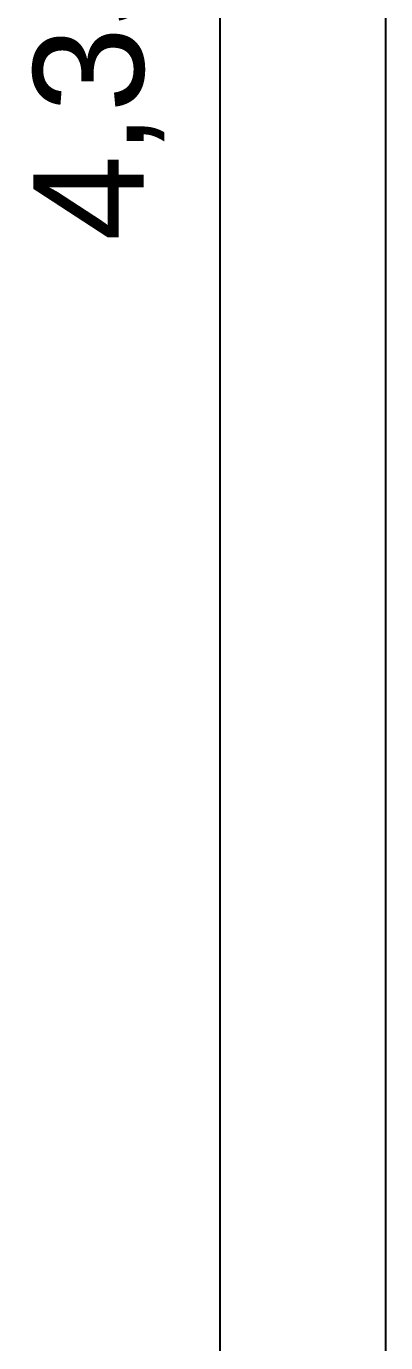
# Model space of a CAD drawing. Header units: millimetres. Extents: x 154.1 to 235.2, y 94.9 to 137.4.
# Drawn here: x 217.171 to 217.497, y 115.45 to 116.644 of the extents above; entities that cross this region are included whole.
import ezdxf

# ---------------------------------------------------------------- set-up
doc = ezdxf.new("R2010")
doc.units = ezdxf.units.MM
doc.header["$LTSCALE"] = 0.05
doc.layers.add('Cotas', color=6, linetype='Continuous')
doc.layers.add('Parede', color=5, linetype='Continuous')
doc.styles.get("Standard").update_dxf_attribs({"font": 'arial.ttf'})
doc.dimstyles.new('ISO-25', dxfattribs={"dimtxt": 0.3, "dimasz": 2.5, "dimexe": 1.25, "dimexo": 0.625, "dimgap": 0.2, "dimtad": 1, "dimzin": 1, "dimtxsty": 'Standard', "dimcen": 2.5, "dimse1": 1, "dimse2": 1, "dimsd1": 1, "dimsd2": 1, "dimclrd": 6, "dimclrt": 2, "dimadec": 0, "dimazin": 0, "dimtfac": 1, "dimtmove": 0, "dimatfit": 3, "dimfxl": 1, "dimarcsym": 0})

# ---------------------------------------------------------------- blocks, each defined once
blk = doc.blocks.new('*D104')
at = {"layer": 'Defpoints', "color": 0}
for p in [(217.3468, 118.7612), (217.3468, 114.4091), (217.4968, 114.4091)]:
    blk.add_point(p, dxfattribs=at)
at = {"layer": 'Cotas', "color": 2, "insert": (217.2367, 116.5851), "char_height": 0.1, "attachment_point": 5, "rotation": 90}
blk.add_mtext('4,35', dxfattribs=at)

msp = doc.modelspace()

# ---------------------------------------------------------------- linework, layer by layer
at = {"layer": 'Parede'}
for p, q in [((217.4968, 114.2591), (217.4968, 118.9112)), ((217.3468, 114.4091), (217.3468, 118.7612))]:
    msp.add_line(p, q, dxfattribs=at)

# ---------------------------------------------------------------- dimensions: what is measured, and where the dimension line sits
at = {"layer": 'Cotas'}
dim = msp.add_linear_dim(base=(217.4968, 114.4091), p1=(217.3468, 118.7612), p2=(217.3468, 114.4091), angle=90, dimstyle='ISO-25', override={"dimtxt": 0.1}, dxfattribs=at)
dim.commit()
dim.dimension.update_dxf_attribs({"geometry": '*D104', "text_midpoint": (217.2367, 116.5851)})

doc.saveas('drawing.dxf')
